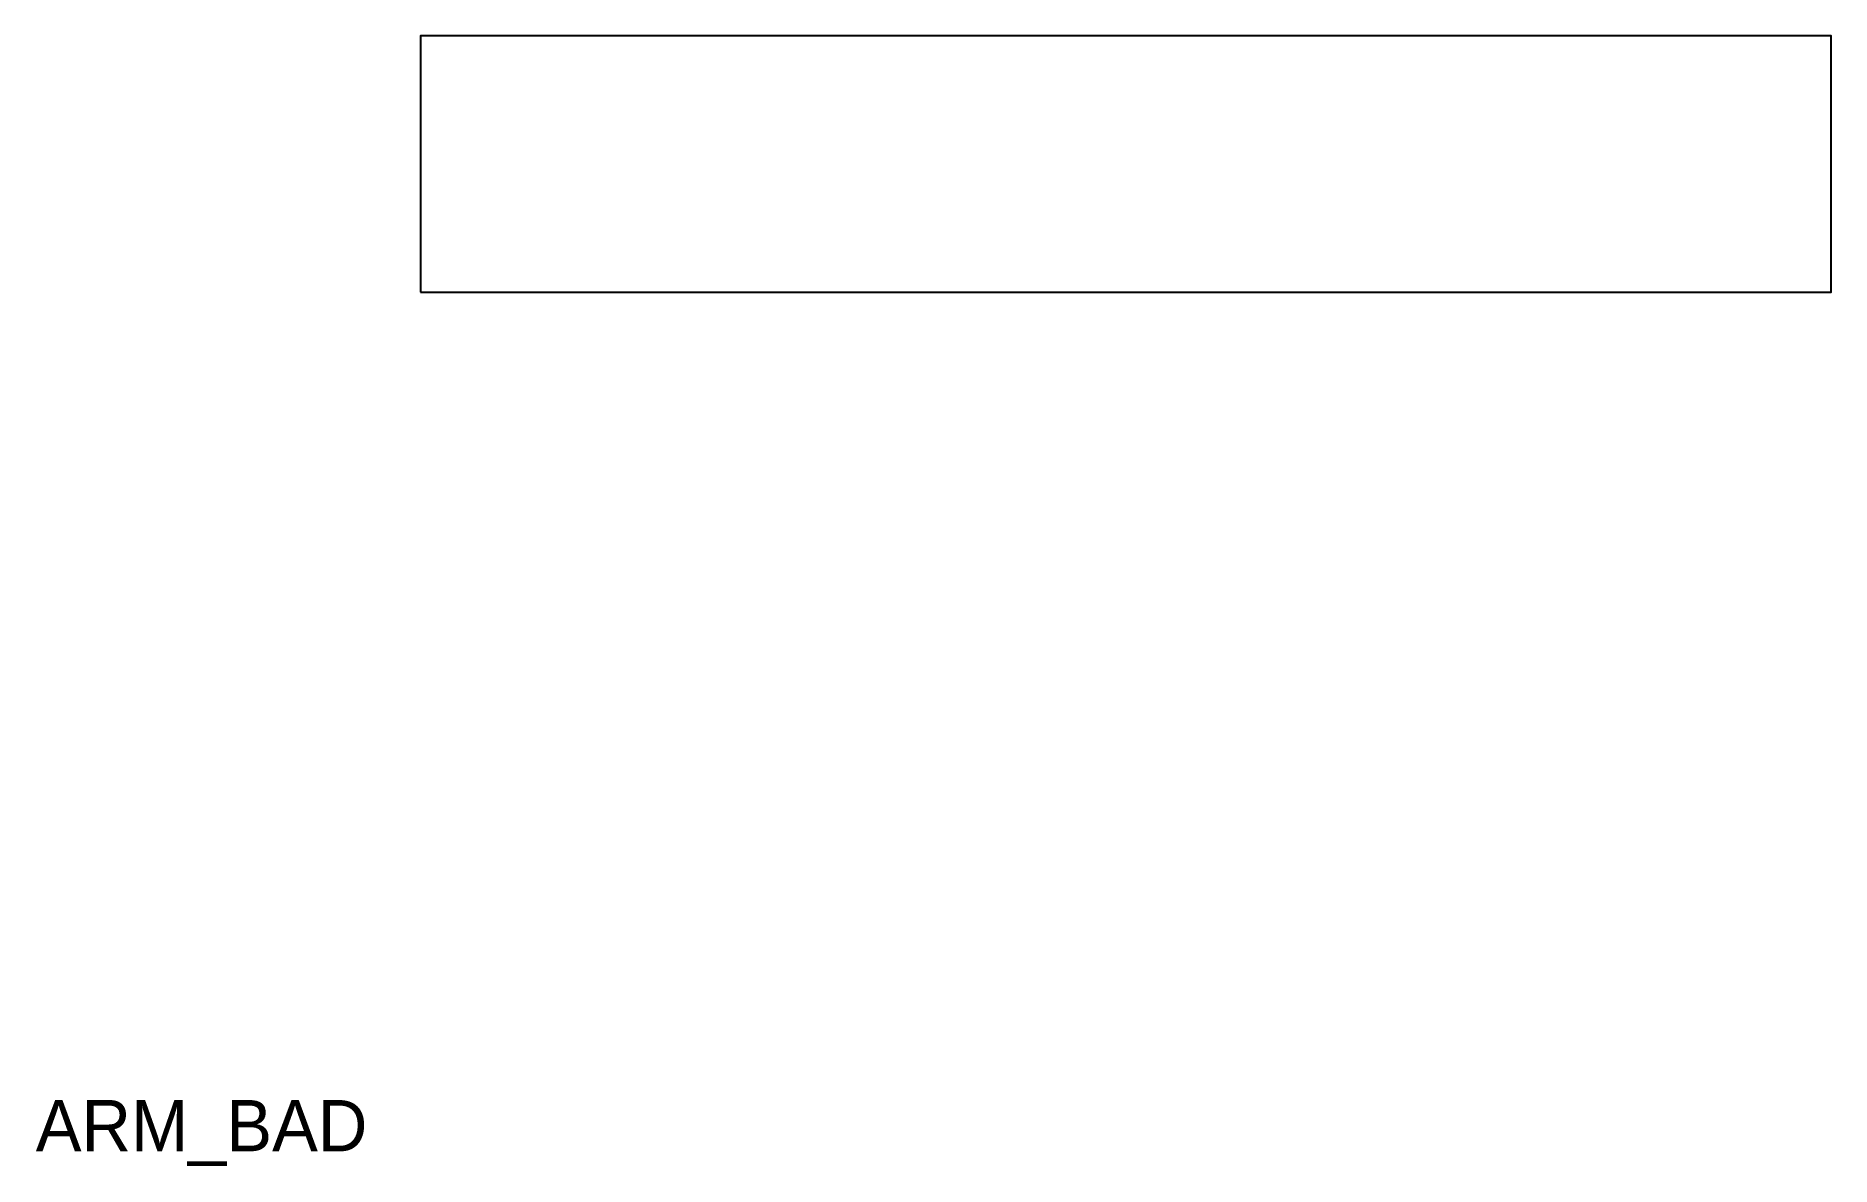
# Model space of a CAD drawing. Header units: metres. Extents: x 5 to 145, y -13 to 75.
import ezdxf

# ---------------------------------------------------------------- set-up
doc = ezdxf.new("R2010")
doc.units = ezdxf.units.M
doc.layers.add('ANNOTATION', color=7, linetype='Continuous')
doc.layers.add('OUTLINE', color=7, linetype='Continuous')

msp = doc.modelspace()

# ---------------------------------------------------------------- linework, layer by layer
at = {"layer": 'OUTLINE'}
msp.add_lwpolyline([(35, 55), (145, 55), (145, 75), (35, 75)], close=True, dxfattribs=at)

# ---------------------------------------------------------------- texts
at = {"layer": 'ANNOTATION'}
msp.add_text('ARM_BAD', height=4, dxfattribs=at).set_placement((5, -12))

doc.saveas('drawing.dxf')
